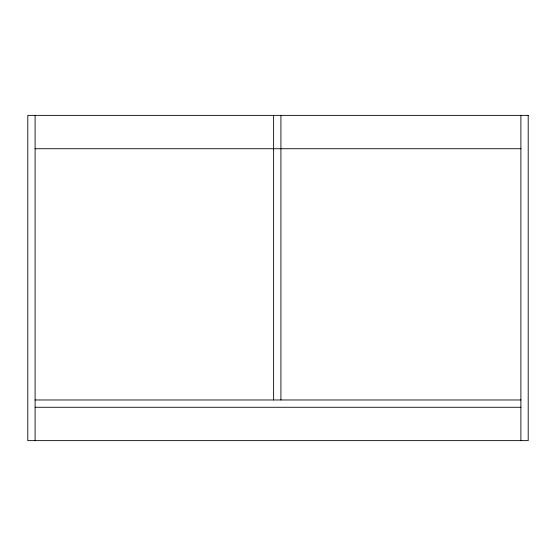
<?xml version="1.0" encoding="UTF-8"?>
<svg xmlns="http://www.w3.org/2000/svg" width="556" height="556" viewBox="0 0 556 556"><rect width="100%" height="100%" fill="white"/><g stroke="black" fill="none" stroke-linecap="round" stroke-linejoin="round"><path stroke-width="0.83" d="M35.097 148.73L520.902 148.73M35.097 399.972L520.902 399.972M35.097 407.27L520.902 407.27M520.902 115.37L520.902 440.63M280.919 115.37L280.919 399.972M273.621 115.37L273.621 399.972M35.097 115.37L35.097 440.63M528.2 115.37L27.8 115.37L27.8 440.63L528.2 440.63L528.2 115.37"/></g></svg>
